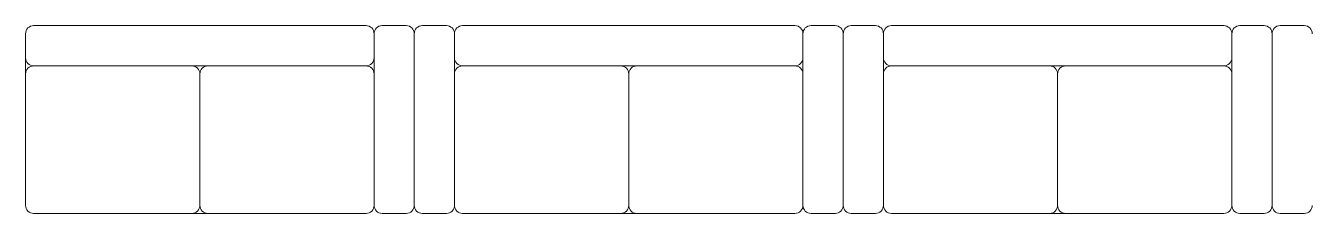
# Model space of a CAD drawing. Header units: inches. Extents: x -38 to 5698, y -33 to 92.
# Drawn here: x 195.725 to 200.504, y 12.618 to 13.318 of the extents above; entities that cross this region are included whole.
import ezdxf

# ---------------------------------------------------------------- set-up
doc = ezdxf.new("R2010")
doc.units = ezdxf.units.IN
doc.header["$MEASUREMENT"] = 0
doc.layers.add('02 _ ARQ _ ALB _ Mobiliario', color=7, linetype='Continuous')

msp = doc.modelspace()

# ---------------------------------------------------------------- linework, layer by layer
at = {"layer": '02 _ ARQ _ ALB _ Mobiliario', "color": 175, "linetype": 'Continuous', "lineweight": 13}
for p, q in [((195.7255, 13.2877), (195.7255, 13.1977)), ((195.7255, 12.6477), (195.7255, 13.2877)), ((196.9955, 13.3177), (195.7555, 13.3177)), ((197.0255, 13.1977), (197.0255, 13.2877)), ((197.0255, 13.2877), (197.0255, 12.6477)), ((197.1455, 13.3177), (197.0555, 13.3177)), ((197.1755, 12.6477), (197.1755, 13.2877)), ((197.1755, 13.2877), (197.1755, 12.6477)), ((197.2955, 13.3177), (197.2055, 13.3177)), ((197.3255, 13.2877), (197.3255, 13.1977)), ((197.3255, 12.6477), (197.3255, 13.2877)), ((198.5955, 13.3177), (197.3555, 13.3177)), ((198.6255, 13.1977), (198.6255, 13.2877)), ((198.6255, 13.2877), (198.6255, 12.6477)), ((198.7455, 13.3177), (198.6555, 13.3177)), ((198.7755, 12.6477), (198.7755, 13.2877)), ((198.7755, 13.2877), (198.7755, 12.6477)), ((198.8955, 13.3177), (198.8055, 13.3177)), ((198.9255, 13.2877), (198.9255, 13.1977)), ((198.9255, 12.6477), (198.9255, 13.2877)), ((200.1955, 13.3177), (198.9555, 13.3177)), ((200.2255, 13.1977), (200.2255, 13.2877)), ((200.2255, 13.2877), (200.2255, 12.6477)), ((200.3455, 13.3177), (200.2555, 13.3177)), ((200.3755, 12.6477), (200.3755, 13.2877)), ((200.3755, 13.2877), (200.3755, 12.6477)), ((200.4955, 13.3177), (200.4055, 13.3177)), ((196.3455, 13.1677), (195.7555, 13.1677)), ((196.9955, 13.1677), (195.7555, 13.1677)), ((195.7555, 13.1677), (196.9955, 13.1677)), ((196.9955, 13.1677), (196.4055, 13.1677)), ((197.9455, 13.1677), (197.3555, 13.1677)), ((198.5955, 13.1677), (197.3555, 13.1677)), ((197.3555, 13.1677), (198.5955, 13.1677)), ((198.5955, 13.1677), (198.0055, 13.1677)), ((199.5455, 13.1677), (198.9555, 13.1677)), ((200.1955, 13.1677), (198.9555, 13.1677)), ((198.9555, 13.1677), (200.1955, 13.1677)), ((200.1955, 13.1677), (199.6055, 13.1677)), ((195.7255, 13.1377), (195.7255, 12.6477)), ((195.7255, 13.1377), (195.7255, 12.6477)), ((196.3755, 12.6477), (196.3755, 13.1377)), ((196.3755, 13.1377), (196.3755, 12.6477)), ((197.0255, 12.6477), (197.0255, 13.1377)), ((197.0255, 12.6477), (197.0255, 13.1377)), ((197.3255, 13.1377), (197.3255, 12.6477)), ((197.3255, 13.1377), (197.3255, 12.6477)), ((197.9755, 12.6477), (197.9755, 13.1377)), ((197.9755, 13.1377), (197.9755, 12.6477)), ((198.6255, 12.6477), (198.6255, 13.1377)), ((198.6255, 12.6477), (198.6255, 13.1377)), ((198.9255, 13.1377), (198.9255, 12.6477)), ((198.9255, 13.1377), (198.9255, 12.6477)), ((199.5755, 12.6477), (199.5755, 13.1377)), ((199.5755, 13.1377), (199.5755, 12.6477)), ((200.2255, 12.6477), (200.2255, 13.1377)), ((200.2255, 12.6477), (200.2255, 13.1377)), ((195.7555, 12.6177), (196.3455, 12.6177)), ((195.7555, 12.6177), (196.9955, 12.6177)), ((196.4055, 12.6177), (196.9955, 12.6177)), ((197.0555, 12.6177), (197.1455, 12.6177)), ((197.2055, 12.6177), (197.2955, 12.6177)), ((197.3555, 12.6177), (197.9455, 12.6177)), ((197.3555, 12.6177), (198.5955, 12.6177)), ((198.0055, 12.6177), (198.5955, 12.6177)), ((198.6555, 12.6177), (198.7455, 12.6177)), ((198.8055, 12.6177), (198.8955, 12.6177)), ((198.9555, 12.6177), (199.5455, 12.6177)), ((198.9555, 12.6177), (200.1955, 12.6177)), ((199.6055, 12.6177), (200.1955, 12.6177)), ((200.2555, 12.6177), (200.3455, 12.6177)), ((200.4055, 12.6177), (200.4955, 12.6177))]:
    msp.add_line(p, q, dxfattribs=at)
for centre, start, end in [((195.7555, 13.2877), 90, 180), ((196.9955, 13.2877), 0, 90), ((197.0555, 13.2877), 90, 180), ((197.1455, 13.2877), 0, 90), ((197.2055, 13.2877), 90, 180), ((197.2955, 13.2877), 0, 90), ((197.3555, 13.2877), 90, 180), ((198.5955, 13.2877), 0, 90), ((198.6555, 13.2877), 90, 180), ((198.7455, 13.2877), 0, 90), ((198.8055, 13.2877), 90, 180), ((198.8955, 13.2877), 0, 90), ((198.9555, 13.2877), 90, 180), ((200.1955, 13.2877), 0, 90), ((200.2555, 13.2877), 90, 180), ((200.3455, 13.2877), 0, 90), ((200.4055, 13.2877), 90, 180), ((200.4955, 13.2877), 0, 90), ((195.7555, 13.1977), 180, 270), ((196.9955, 13.1977), 270, 0), ((197.3555, 13.1977), 180, 270), ((198.5955, 13.1977), 270, 0), ((198.9555, 13.1977), 180, 270), ((200.1955, 13.1977), 270, 0), ((195.7555, 13.1377), 90, 180), ((195.7555, 13.1377), 90, 180), ((196.3455, 13.1377), 0, 90), ((196.4055, 13.1377), 90, 180), ((196.9955, 13.1377), 0, 90), ((196.9955, 13.1377), 0, 90), ((197.3555, 13.1377), 90, 180), ((197.3555, 13.1377), 90, 180), ((197.9455, 13.1377), 0, 90), ((198.0055, 13.1377), 90, 180), ((198.5955, 13.1377), 0, 90), ((198.5955, 13.1377), 0, 90), ((198.9555, 13.1377), 90, 180), ((198.9555, 13.1377), 90, 180), ((199.5455, 13.1377), 0, 90), ((199.6055, 13.1377), 90, 180), ((200.1955, 13.1377), 0, 90), ((200.1955, 13.1377), 0, 90), ((195.7555, 12.6477), 180, 270), ((195.7555, 12.6477), 180, 270), ((196.3455, 12.6477), 270, 0), ((196.4055, 12.6477), 180, 270), ((196.9955, 12.6477), 270, 0), ((196.9955, 12.6477), 270, 0), ((197.0555, 12.6477), 180, 270), ((197.1455, 12.6477), 270, 0), ((197.2055, 12.6477), 180, 270), ((197.2955, 12.6477), 270, 0), ((197.3555, 12.6477), 180, 270), ((197.3555, 12.6477), 180, 270), ((197.9455, 12.6477), 270, 0), ((198.0055, 12.6477), 180, 270), ((198.5955, 12.6477), 270, 0), ((198.5955, 12.6477), 270, 0), ((198.6555, 12.6477), 180, 270), ((198.7455, 12.6477), 270, 0), ((198.8055, 12.6477), 180, 270), ((198.8955, 12.6477), 270, 0), ((198.9555, 12.6477), 180, 270), ((198.9555, 12.6477), 180, 270), ((199.5455, 12.6477), 270, 0), ((199.6055, 12.6477), 180, 270), ((200.1955, 12.6477), 270, 0), ((200.1955, 12.6477), 270, 0), ((200.2555, 12.6477), 180, 270), ((200.3455, 12.6477), 270, 0), ((200.4055, 12.6477), 180, 270), ((200.4955, 12.6477), 270, 0)]:
    msp.add_arc(centre, 0.03, start, end, dxfattribs=at)

doc.saveas('drawing.dxf')
